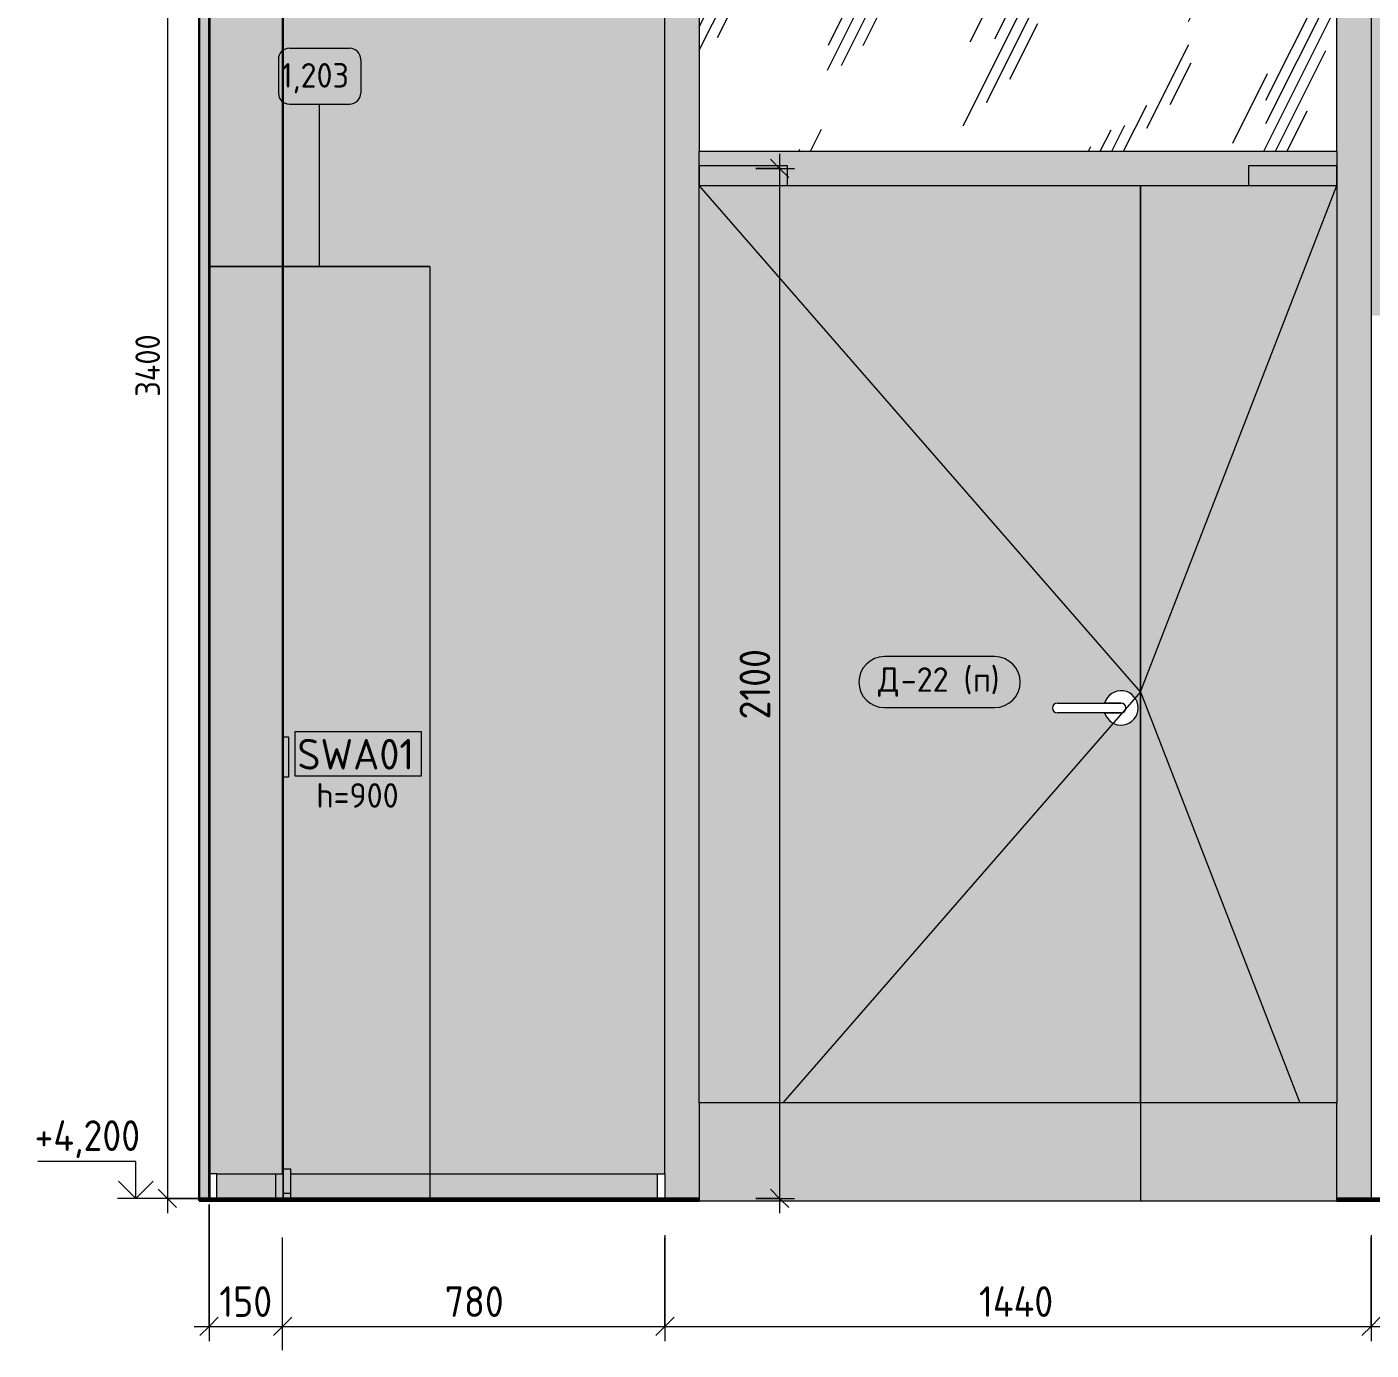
# Model space of a CAD drawing. Header units: millimetres. Extents: x 10189 to 74543, y -2532 to 10466.
# Drawn here: x 48946 to 51687, y 3891 to 6588 of the extents above; entities that cross this region are included whole.
import ezdxf

# ---------------------------------------------------------------- set-up
doc = ezdxf.new("R2010")
doc.units = ezdxf.units.MM
for name, color, linetype, lineweight in [('A-ANNO-DIMS', 7, 'Continuous', 9), ('A-ANNO-DIMS-25', 7, 'Continuous', 9), ('A-DETL', 7, 'Continuous', 9), ('A-DOOR', 7, 'Continuous', 9), ('A-DOOR-IDEN', 7, 'Continuous', 9), ('A-FLOR', 7, 'Continuous', 9), ('A-GENM', 7, 'Continuous', 9), ('A-GLAZ-CURT', 7, 'Continuous', 9), ('A-GLAZ-CWMG', 7, 'Continuous', 9), ('A-WALL-PATT', 7, 'Continuous', 9), ('E-ELEC-FIXT-IDEN', 7, 'Continuous', 9), ('G-ANNO-DIMS', 7, 'Continuous', 9), ('G-ANNO-DIMS-1', 7, 'Continuous', 20), ('I-FURN-IDEN', 7, 'Continuous', 9), ('I-WALL', 7, 'Continuous', 9), ('Электрические приборы', 7, 'Continuous', 9)]:
    doc.layers.add(name, color=color, linetype=linetype, lineweight=lineweight)
for name, color, linetype, lineweight, true_color in [('A-DETL-GENF-1', 7, 'Continuous', 9, 0xffffff), ('A-FLOR-FNSH-1', 7, 'Continuous', 30, 0x3c3c3c), ('A-WALL-4', 7, 'Continuous', 30, 0x3c3c3c), ('A-WALL-FNSH-3', 7, 'Continuous', 30, 0x3c3c3c), ('I-FURN-4', 7, 'Continuous', 9, 0xc0c0c0), ('I-FURN-6', 7, 'Continuous', 9, 0xacacac), ('I-FURN-9', 7, 'Continuous', 9, 0x9e9e9e), ('I-WALL-1', 7, 'Continuous', 9, 0x787878)]:
    doc.layers.add(name, color=color, linetype=linetype, lineweight=lineweight, true_color=true_color)
doc.layers.add('I-FURN-5', color=7, linetype='Continuous', lineweight=9, true_color=0x7f7f7f, transparency=0.7)
doc.styles.add('GOST Common_2', font='GOST_Common.ttf', dxfattribs={"height": 50})
doc.styles.add('GOST Common_3', font='GOST_Common.ttf', dxfattribs={"height": 62.5})
doc.styles.add('ISOCPEUR_1', font='isocpeur.ttf', dxfattribs={"width": 0.9, "height": 62.5})
doc.styles.add('ISOCPEUR_2', font='isocpeur.ttf', dxfattribs={"width": 0.9, "height": 50})
doc.dimstyles.new('ISO-2_0_0_9К_Средний_округл2', dxfattribs={"dimscale": 304.8, "dimtxt": 49.799059, "dimasz": 0.123031, "dimexe": 0.098425, "dimexo": 0, "dimgap": 0, "dimtad": 1, "dimdec": 0, "dimrnd": 10, "dimzin": 0, "dimdsep": 46, "dimtxsty": 'ISOCPEUR_2', "dimblk1": 'OBLIQUE', "dimblk2": 'OBLIQUE', "dimsah": 1, "dimcen": 0.09, "dimdle": 0.098425, "dimazin": 0, "dimtfac": 1, "dimtdec": 4, "dimtix": 1, "dimtmove": 0, "dimatfit": 3, "dimfxl": 1, "dimtvp": 1, "dimtolj": 1, "dimtzin": 0, "dimarcsym": 2})
doc.dimstyles.new('ISO-2_5_0_9К_БОЛЬШОЙ_1', dxfattribs={"dimscale": 304.8, "dimtxt": 62.248823, "dimasz": 0.123031, "dimexe": 0.098425, "dimexo": 0.246063, "dimgap": 0, "dimtad": 1, "dimdec": 0, "dimrnd": 10, "dimzin": 0, "dimdsep": 46, "dimtxsty": 'ISOCPEUR_1', "dimblk1": 'OBLIQUE', "dimblk2": 'OBLIQUE', "dimsah": 1, "dimcen": 0.09, "dimdle": 0.098425, "dimazin": 0, "dimtfac": 1, "dimtdec": 4, "dimtix": 1, "dimtmove": 0, "dimatfit": 3, "dimfxl": 1, "dimtvp": 1, "dimtolj": 1, "dimtzin": 0, "dimarcsym": 2})

# ---------------------------------------------------------------- blocks, each defined once
blk = doc.blocks.new('Шкаф параметрический - 1_203-26219914-Развертка 2_02-4')
at = {"layer": 'I-FURN-5'}
for points in [[(12632.2, 4250), (12780, 4250), (12780, 6100), (12631, 6100), (12631, 4250)], [(12781, 4200), (12781.3, 4200), (12781.3, 4260), (12796.3, 4260), (12796.3, 4250), (13080.4, 4250), (13080.4, 6100), (12781, 6100), (12781, 5141), (12792, 5141), (12792, 5059), (12781, 5059), (12781, 4204.4)]]:
    blk.add_hatch(color=256, dxfattribs=at).paths.add_polyline_path(points)
h = blk.add_hatch(color=256, dxfattribs=at)
h.paths.add_polyline_path([(12781, 4200), (12781, 6100), (12780, 6100), (12780, 4250), (12766, 4250), (12766, 4200), (12780, 4200)])
h.paths.add_polyline_path([(12781.3, 4200), (12796.3, 4200), (12796.3, 4260), (12781.3, 4260), (12781.3, 4205.6)])
h = blk.add_hatch(color=256, dxfattribs=at)
h.paths.add_polyline_path([(13080.4, 4200), (13080.4, 4250), (12796.3, 4250), (12796.3, 4200)])
h.paths.add_polyline_path([(12760, 4200), (12766, 4200), (12766, 4250), (12646, 4250), (12646, 4200)])
h.paths.add_polyline_path([(12792, 5059), (12792, 5141), (12781, 5141), (12781, 5059)])
at = {"layer": 'I-FURN-4'}
for p, q in [((12631, 6100), (13080.4, 6100)), ((13080.4, 6100), (13080.4, 4200))]:
    blk.add_line(p, q, dxfattribs=at)
at = {"layer": 'I-FURN-6'}
for p, q in [((13080.4, 6100), (12631, 6100)), ((12631, 6100), (13080.4, 6100)), ((13080.4, 6100), (12631, 6100)), ((13080.4, 6100), (13080.4, 4200))]:
    blk.add_line(p, q, dxfattribs=at)
at = {"layer": 'I-FURN-9'}
blk.add_line((12646, 4200), (13080.4, 4200), dxfattribs=at)
blk = doc.blocks.new('Плинтус - Плинтус темный _ст_школа_-32861822-Развертка 2_02-4')
at = {"layer": 'A-GENM'}
for p, q in [((12646, 4250), (12766, 4250)), ((12766, 4250), (12781, 4250)), ((12766, 4200), (12766, 4250)), ((12781, 4250), (12781, 4200)), ((12766, 4200), (12646, 4200)), ((12781, 4200), (12766, 4200))]:
    blk.add_line(p, q, dxfattribs=at)
blk = doc.blocks.new('Плинтус - Плинтус темный _ст_школа_-32861820-Развертка 2_02-4')
at = {"layer": 'A-GENM'}
for p, q in [((12781.3, 4210), (12781.3, 4260)), ((12781.3, 4260), (12796.3, 4260)), ((12796.3, 4260), (12796.3, 4210)), ((12796.3, 4210), (12781.3, 4210))]:
    blk.add_line(p, q, dxfattribs=at)
blk = doc.blocks.new('Плинтус - Плинтус темный _ст_школа_-32861806-Развертка 2_02-4')
at = {"layer": 'A-GENM'}
for p, q in [((12646, 4250), (12631, 4250)), ((12631, 4250), (12631, 4200)), ((12646, 4200), (12646, 4250)), ((12631, 4200), (12646, 4200))]:
    blk.add_line(p, q, dxfattribs=at)
blk = doc.blocks.new('Плинтус - Плинтус темный _ст_школа_-32861824-Развертка 2_02-4')
at = {"layer": 'A-GENM'}
blk.add_hatch(color=256, dxfattribs=at).paths.add_polyline_path([(13373.7, 4200), (13544.9, 4200), (13544.9, 4250), (13080.4, 4250), (13080.4, 4200)])
for p, q in [((12796.3, 4250), (13080.4, 4250)), ((13080.4, 4250), (13544.9, 4250)), ((13544.9, 4250), (13559.9, 4250)), ((13544.9, 4200), (13544.9, 4250)), ((13559.9, 4250), (13559.9, 4200)), ((12781.3, 4200), (12781.3, 4210)), ((12796.3, 4200), (12781.3, 4200)), ((12796.3, 4210), (12796.3, 4200)), ((13080.4, 4200), (12796.3, 4200)), ((13373.7, 4200), (13080.4, 4200))]:
    blk.add_line(p, q, dxfattribs=at)
blk = doc.blocks.new('Switch1 - Svitch х1-27745830-Развертка 2_02-4')
at = {"layer": 'Электрические приборы'}
for p, q in [((12781, 5141), (12792, 5141)), ((12792, 5141), (12792, 5059)), ((12792, 5059), (12781, 5059))]:
    blk.add_line(p, q, dxfattribs=at)
blk = doc.blocks.new('Прямоугольный импост - 50 x 70 мм-31927764-Развертка 2_02-4')
at = {"layer": 'A-GLAZ-CWMG'}
blk.add_hatch(color=256, dxfattribs=at).paths.add_polyline_path([(14929.9, 4200), (14999.9, 4200), (14999.9, 6300), (14929.9, 6300), (14929.9, 4203.4)])
blk.add_line((14929.9, 6300), (14929.9, 4395), dxfattribs=at)
blk = doc.blocks.new('Дверь_Витражная_остекление_ - ДВН_ДАО_Главный вход_1200 в свету Д-22 _п_-31928779-Развертка 2_02-4')
at = {"layer": 'A-DOOR'}
h = blk.add_hatch(color=256, dxfattribs=at)
h.paths.add_polyline_path([(14519.4, 4395), (14529.9, 4395), (14529.9, 6265), (13629.9, 6265), (13629.9, 4395), (14137.5, 4395)])
h.paths.add_polyline_path([(14490.4, 5165), (14481.1, 5166.2), (14473, 5169.3), (14465.7, 5174.7), (14460.1, 5181.7), (14456.4, 5190), (14359, 5190.1), (14356.8, 5190.5), (14354.7, 5191.5), (14352.3, 5193.6), (14351.1, 5195.5), (14350.3, 5197.4), (14350, 5200.7), (14350.3, 5202.6), (14351.6, 5205.4), (14353, 5207.2), (14355.4, 5208.9), (14357.3, 5209.7), (14361.7, 5210), (14456.4, 5210), (14460.1, 5218.3), (14465.7, 5225.3), (14473, 5230.7), (14481.5, 5234), (14490.4, 5235), (14499.4, 5233.7), (14507.7, 5230.1), (14514.8, 5224.6), (14520.3, 5217.3), (14523.7, 5209), (14524.9, 5200), (14523.7, 5191), (14520.3, 5182.7), (14514.8, 5175.4), (14507.7, 5169.9), (14498.4, 5166.2), (14492.5, 5165.3)])
blk.add_hatch(color=256, dxfattribs=at).paths.add_polyline_path([(14901.3, 4395), (14929.9, 4395), (14929.9, 6265), (14529.9, 6265), (14529.9, 4395)])
for p, q in [((13629.9, 6305), (13629.9, 6265)), ((13809.9, 6305), (13629.9, 6305)), ((13809.9, 6265), (13809.9, 6305)), ((14749.9, 6305), (14749.9, 6265)), ((14929.9, 6305), (14749.9, 6305)), ((14929.9, 6265), (14929.9, 6305)), ((13629.9, 6265), (13809.9, 6265)), ((14529.9, 4395), (14529.9, 6265)), ((14529.9, 6265), (14529.9, 4395)), ((14749.9, 6265), (14929.9, 6265)), ((14359.9, 5210), (14489.9, 5210)), ((14489.9, 5210), (14456.4, 5210)), ((14489.9, 5190), (14359.9, 5190)), ((14456.4, 5190), (14489.9, 5190))]:
    blk.add_line(p, q, dxfattribs=at)
for centre, radius, start, end in [((14359.9, 5200), 10, 90, 270), ((14489.9, 5200), 35, 0, 163.3985), ((14489.9, 5200), 10, 270, 90), ((14489.9, 5200), 10, 270, 90), ((14489.9, 5200), 35, 196.6015, 0)]:
    blk.add_arc(centre, radius, start, end, dxfattribs=at)
blk = doc.blocks.new('Системная панель - Стекло - 40мм-32261946-Развертка 2_02-4')
at = {"layer": 'A-GLAZ-CURT'}
h = blk.add_hatch(dxfattribs=at)
h.set_pattern_fill('FP_19', color=256, style=0, pattern_type=2)
h.set_pattern_definition([(63.435, (16082.9, 31.75), (-255.583, 766.747), [317.5, -190.5, 317.5, -190.5, -403.903]), (63.435, (16082.9, 31.75), (-255.583, 766.747), [-1016, 127, -276.903]), (63.435, (16067.04, 47.6), (-255.583, 766.747), [254, -317.5, 190.5, -190.5, -467.403]), (63.435, (16067.04, 47.6), (-255.583, 766.747), [-952.5, 222.25, -245.153]), (63.435, (16067.04, 95.25), (-255.583, 766.747), [190.5, -381, 127, -190.5, -530.903]), (63.435, (16067.04, 95.25), (-255.583, 766.747), [-889, 285.75, -245.153]), (63.435, (16114.67, 47.6), (-255.583, 766.747), [190.5, -381, 158.75, -6404.65]), (63.435, (16162.3, 95.25), (-255.583, 766.747), [95.25, -476.25, 63.5, -6499.9]), (63.435, (16082.9, 174.6), (-255.583, 766.747), [63.5, -476.25, 63.5, -254, -562.653]), (63.435, (16082.9, 174.6), (-255.583, 766.747), [-857.25, 158.75, -403.903]), (63.435, (16368.67, 127), (-255.583, 766.747), [317.5, -476.25, 381, -251.503]), (63.435, (16368.67, 79.4), (-255.583, 766.747), [444.5, -317.5, 476.25, -188.003]), (63.435, (16400.4, 95.25), (-255.583, 766.747), [508, -254, 381, -276.903]), (63.435, (16448.04, 142.9), (-255.583, 766.747), [317.5, -444.5, 254, -403.903]), (63.435, (16400.4, 238.1), (-255.583, 766.747), [158.75, -635, 190.5, -435.653]), (63.435, (16495.67, 190.5), (-255.583, 766.747), [127, -635, 127, -530.903])])
h.paths.add_polyline_path([(14137.5, 6335), (14929.9, 6335), (14929.9, 7530), (13629.9, 7530), (13629.9, 6335)])
for p, q in [((14929.9, 7530), (13629.9, 7530)), ((13629.9, 7530), (13629.9, 6335)), ((14929.9, 6335), (14929.9, 7530)), ((13629.9, 6335), (14929.9, 6335))]:
    blk.add_line(p, q, dxfattribs=at)
blk = doc.blocks.new('Прямоугольный импост - 50 x 70 мм-31701779-Развертка 2_02-4')
at = {"layer": 'A-GLAZ-CWMG'}
blk.add_hatch(color=256, dxfattribs=at).paths.add_polyline_path([(13559.9, 4200), (13629.9, 4200), (13629.9, 6300), (13559.9, 6300), (13559.9, 4250)])
blk.add_line((13629.9, 4395), (13629.9, 6300), dxfattribs=at)
blk = doc.blocks.new('Прямоугольный импост - 50 x 70 мм-31928778-Развертка 2_02-4')
at = {"layer": 'A-GLAZ-CWMG'}
blk.add_hatch(color=256, dxfattribs=at).paths.add_polyline_path([(14929.9, 6265), (14929.9, 6335), (13629.9, 6335), (13629.9, 6265), (14529.9, 6265)])
for p, q in [((13629.9, 6265), (13629.9, 6335)), ((14929.9, 6335), (14929.9, 6265)), ((13629.9, 6265), (14929.9, 6265))]:
    blk.add_line(p, q, dxfattribs=at)
blk = doc.blocks.new('Прямоугольный импост - 50 x 70 мм-32261947-Развертка 2_02-4')
at = {"layer": 'A-GLAZ-CWMG'}
blk.add_hatch(color=256, dxfattribs=at).paths.add_polyline_path([(14929.9, 6300), (14999.9, 6300), (14999.9, 7600), (14929.9, 7600), (14929.9, 6400)])
for p, q in [((14929.9, 7600), (14929.9, 7530)), ((14929.9, 6335), (14929.9, 6300))]:
    blk.add_line(p, q, dxfattribs=at)
blk = doc.blocks.new('Прямоугольный импост - 50 x 70 мм-32257330-Развертка 2_02-4')
at = {"layer": 'A-GLAZ-CWMG'}
blk.add_hatch(color=256, dxfattribs=at).paths.add_polyline_path([(13559.9, 6300), (13629.9, 6300), (13629.9, 7600), (13559.9, 7600), (13559.9, 6335)])
for p, q in [((13629.9, 7530), (13629.9, 7600)), ((13629.9, 6300), (13629.9, 6335))]:
    blk.add_line(p, q, dxfattribs=at)
blk = doc.blocks.new('DIMBLOCK44-Развертка 2_02-4')
at = {"layer": 'A-ANNO-DIMS-25'}
for p, q in [((49317.3, 4187.8), (49317.3, 3909.1)), ((49317.3, 3939.1), (49317.3, 4187.8)), ((49467.3, 3939.1), (49467.3, 4120)), ((49467.3, 3890.7), (49467.3, 3969.1)), ((49287.3, 3939.1), (49467.3, 3939.1))]:
    blk.add_line(p, q, dxfattribs=at)
at = {"layer": 'A-ANNO-DIMS-25', "lineweight": 20}
for p, q in [((49317.3, 3939.1), (49336.1, 3957.9)), ((49467.3, 3939.1), (49486.1, 3957.9)), ((49317.3, 3939.1), (49298.6, 3920.4)), ((49467.3, 3939.1), (49448.6, 3920.4))]:
    blk.add_line(p, q, dxfattribs=at)
at = {"layer": 'A-ANNO-DIMS-25', "color": 0, "insert": (49338.4, 4020.8), "char_height": 62.5, "width": 129.286, "attachment_point": 1, "line_spacing_factor": 1.149209, "style": 'ISOCPEUR_1'}
blk.add_mtext('150', dxfattribs=at)
blk = doc.blocks.new('_Oblique')
at = {"color": 0, "linetype": 'ByBlock', "lineweight": -2}
blk.add_line((-0.5, -0.5), (0.5, 0.5), dxfattribs=at)
blk = doc.blocks.new('DIMBLOCK45-Развертка 2_02-4')
at = {"layer": 'A-ANNO-DIMS-25'}
for p, q in [((49467.3, 3939.1), (49467.3, 4120)), ((50247.2, 4125), (50247.2, 3909.1)), ((50247.2, 3939.1), (50247.2, 4120)), ((49467.3, 3890.7), (49467.3, 3969.1)), ((49467.3, 3939.1), (50247.2, 3939.1))]:
    blk.add_line(p, q, dxfattribs=at)
at = {"layer": 'A-ANNO-DIMS-25', "lineweight": 20}
for p, q in [((49467.3, 3939.1), (49486.1, 3957.9)), ((50247.2, 3939.1), (50266, 3957.9)), ((49467.3, 3939.1), (49448.6, 3920.4)), ((50247.2, 3939.1), (50228.5, 3920.4))]:
    blk.add_line(p, q, dxfattribs=at)
at = {"layer": 'A-ANNO-DIMS-25', "color": 0, "insert": (49798, 4020.8), "char_height": 62.5, "width": 142.215, "attachment_point": 1, "line_spacing_factor": 1.149209, "style": 'ISOCPEUR_1'}
blk.add_mtext('780', dxfattribs=at)
blk = doc.blocks.new('DIMBLOCK46-Развертка 2_02-4')
at = {"layer": 'A-ANNO-DIMS-25'}
for p, q in [((50247.2, 4125), (50247.2, 3909.1)), ((50247.2, 3939.1), (50247.2, 4120)), ((51687.2, 4125), (51687.2, 3909.1)), ((51687.2, 3939.1), (51687.2, 4120)), ((50247.2, 3939.1), (51687.2, 3939.1))]:
    blk.add_line(p, q, dxfattribs=at)
at = {"layer": 'A-ANNO-DIMS-25', "lineweight": 20}
for p, q in [((50247.2, 3939.1), (50266, 3957.9)), ((51687.2, 3939.1), (51706, 3957.9)), ((50247.2, 3939.1), (50228.5, 3920.4)), ((51687.2, 3939.1), (51668.5, 3920.4))]:
    blk.add_line(p, q, dxfattribs=at)
at = {"layer": 'A-ANNO-DIMS-25', "color": 0, "insert": (50887.6, 4020.8), "char_height": 62.5, "width": 191.056, "attachment_point": 1, "line_spacing_factor": 1.149209, "style": 'ISOCPEUR_1'}
blk.add_mtext('1440', dxfattribs=at)
blk = doc.blocks.new('DIMBLOCK47-Развертка 2_02-4')
at = {"layer": 'A-ANNO-DIMS-25'}
for p, q in [((51687.2, 4125), (51687.2, 3909.1)), ((51687.2, 3939.1), (51687.2, 4120)), ((52767.3, 4125), (52767.3, 3909.1)), ((52767.3, 3939.1), (52767.3, 4120)), ((51687.2, 3939.1), (52767.3, 3939.1))]:
    blk.add_line(p, q, dxfattribs=at)
at = {"layer": 'A-ANNO-DIMS-25', "lineweight": 20}
for p, q in [((51687.2, 3939.1), (51706, 3957.9)), ((52767.3, 3939.1), (52786.1, 3957.9)), ((51687.2, 3939.1), (51668.5, 3920.4)), ((52767.3, 3939.1), (52748.6, 3920.4))]:
    blk.add_line(p, q, dxfattribs=at)
at = {"layer": 'A-ANNO-DIMS-25', "color": 0, "insert": (52153.6, 4020.8), "char_height": 62.5, "width": 176.691, "attachment_point": 1, "line_spacing_factor": 1.149209, "style": 'ISOCPEUR_1'}
blk.add_mtext('1080', dxfattribs=at)
blk = doc.blocks.new('DIMBLOCK56-Развертка 2_02-4')
at = {"layer": 'A-ANNO-DIMS-25', "lineweight": 20}
for p, q in [((50481, 6300), (50462.2, 6318.7)), ((50481, 6300), (50499.7, 6281.2)), ((50481, 4200), (50462.2, 4218.7)), ((50481, 4200), (50499.7, 4181.2))]:
    blk.add_line(p, q, dxfattribs=at)
at = {"layer": 'A-ANNO-DIMS-25'}
for p, q in [((50481, 6330), (50481, 4170)), ((50432.5, 6300), (50511, 6300)), ((50481, 6300), (50432.5, 6300)), ((50432.5, 4200), (50511, 4200)), ((50481, 4200), (50432.5, 4200))]:
    blk.add_line(p, q, dxfattribs=at)
at = {"layer": 'A-ANNO-DIMS-25', "color": 0, "insert": (50399.3, 5176.4), "char_height": 62.5, "width": 176.691, "attachment_point": 1, "rotation": 90, "line_spacing_factor": 1.149209, "style": 'ISOCPEUR_1'}
blk.add_mtext('2100', dxfattribs=at)
blk = doc.blocks.new('М_силовых электроприборов_РАЗВЕРТКИ - Типоразмер_примечание-27444908-Развертка 2_02-4')
at = {"layer": 'E-ELEC-FIXT-IDEN'}
for p, q in [((13063.2, 5151.3), (12804.9, 5151.3)), ((12804.9, 5151.3), (12804.9, 5061.3)), ((13063.2, 5061.3), (13063.2, 5151.3)), ((12804.9, 5061.3), (13063.2, 5061.3))]:
    blk.add_line(p, q, dxfattribs=at)
blk = doc.blocks.new('Марка_Мебель - В прямоуг_Balcon_Марка-25523697-Развертка 2_02-4')
at = {"layer": 'I-FURN-IDEN'}
for p, q in [((12794, 6544.8), (12916.8, 6544.8)), ((12771.5, 6522.3), (12771.5, 6453.3)), ((12939.3, 6522.3), (12939.3, 6453.5)), ((12793.9, 6431), (12916.8, 6431))]:
    blk.add_line(p, q, dxfattribs=at)
for centre, radius, start, end in [((12794, 6522.3), 22.5, 90, 180), ((12916.8, 6522.3), 22.5, 0, 90), ((12793.9, 6453.3), 22.3, 180, 270), ((12916.8, 6453.5), 22.5, 270, 0)]:
    blk.add_arc(centre, radius, start, end, dxfattribs=at)
blk = doc.blocks.new('М_двери - Типоразмер_рамка-25223575-Развертка 2_02-4')
at = {"layer": 'A-DOOR-IDEN'}
for p, q in [((14232.3, 5304.5), (14007.5, 5304.5)), ((14007.5, 5200.5), (14232.3, 5200.5))]:
    blk.add_line(p, q, dxfattribs=at)
for centre, start, end in [((14007.5, 5252.5), 90, 270), ((14232.3, 5252.5), 270, 90)]:
    blk.add_arc(centre, 52, start, end, dxfattribs=at)
blk = doc.blocks.new('Высотные отметки - Стрелка_Верх-17668718-Развертка 2_02-4')
at = {"layer": 'G-ANNO-DIMS'}
for p, q in [((12459.3, 8155), (12259.3, 8155)), ((12459.3, 8080), (12459.3, 8155)), ((12497.2, 8080), (12422.2, 8080))]:
    blk.add_line(p, q, dxfattribs=at)
at = {"layer": 'G-ANNO-DIMS-1'}
for q in [(12424, 8115.4), (12494.7, 8115.4)]:
    blk.add_line((12459.3, 8080), q, dxfattribs=at)
blk = doc.blocks.new('DIMBLOCK68-Развертка 2_02-4')
at = {"layer": 'A-ANNO-DIMS-25'}
for p, q in [((49232.5, 7630), (49232.5, 4170)), ((49317.3, 7600), (49202.5, 7600)), ((49232.5, 7600), (49317.3, 7600)), ((49297.3, 4200), (49202.5, 4200)), ((49232.5, 4200), (49297.3, 4200))]:
    blk.add_line(p, q, dxfattribs=at)
at = {"layer": 'A-ANNO-DIMS-25', "lineweight": 20}
for p, q in [((49232.5, 7600), (49213.8, 7618.8)), ((49232.5, 7600), (49251.3, 7581.2)), ((49232.5, 4200), (49213.8, 4218.7)), ((49232.5, 4200), (49251.3, 4181.2))]:
    blk.add_line(p, q, dxfattribs=at)
at = {"layer": 'A-ANNO-DIMS-25', "color": 0, "insert": (49167.2, 5834.4), "char_height": 50, "width": 157.442, "attachment_point": 1, "rotation": 90, "line_spacing_factor": 1.149209, "style": 'ISOCPEUR_2'}
blk.add_mtext('3400', dxfattribs=at)

msp = doc.modelspace()

# ---------------------------------------------------------------- hatches: boundary and pattern name
at = {"layer": 'A-DETL-GENF-1'}
for points in [[(51217.2, 4195), (51217.2, 4395), (50317.2, 4395), (50317.2, 4195), (51206.7, 4195)], [(51588.6, 4195), (51617.2, 4195), (51617.2, 4395), (51217.2, 4395), (51217.2, 4195), (51537.8, 4195)]]:
    msp.add_hatch(color=256, dxfattribs=at).paths.add_polyline_path(points)
at = {"layer": 'A-WALL-PATT'}
msp.add_hatch(color=256, dxfattribs=at).paths.add_polyline_path([(49467.3, 6100), (49467.3, 7650), (49317.3, 7650), (49317.3, 7600), (49318.3, 7600), (49318.3, 6100), (49447.3, 6100)])
h = msp.add_hatch(color=256, dxfattribs=at)
h.paths.add_polyline_path([(50235.7, 4250), (50247.2, 4250), (50247.2, 7600), (49468.3, 7600), (49468.3, 6100), (49767.7, 6100), (49767.7, 4250), (50232.2, 4250)])
h.paths.add_polyline_path([(52739.3, 6000), (52746.3, 6000), (52746.3, 7600), (51687.2, 7600), (51687.3, 6000), (52450.5, 6000)])
at = {"layer": 'I-WALL-1'}
h = msp.add_hatch(dxfattribs=at)
h.set_pattern_fill('FP_18', color=256, style=0, pattern_type=2)
h.set_pattern_definition([(0, (52706.7216, 0), (30.48, 7.62), [2.515, -20.345, 2.515, -20.345, -121.92]), (0, (52706.7216, 0), (30.48, 7.62), [-45.72, 2.515, -43.205, 2.515, -20.345, -53.34]), (0, (52706.7216, 0), (30.48, 7.62), [-114.3, 2.515, -12.725, 2.515, -35.585]), (120, (52718.1516, 3.81), (-21.8391136, 22.586454), [2.515, -20.345, 2.515, -20.345, -121.92]), (120, (52718.1516, 3.81), (-21.8391136, 22.586454), [-45.72, 2.515, -43.205, 2.515, -20.345, -53.34]), (120, (52718.1516, 3.81), (-21.8391136, 22.586454), [-114.3, 2.515, -12.725, 2.515, -35.585]), (240, (52721.9616, 19.05), (-8.6408864, -30.206454), [2.515, -20.345, 2.515, -20.345, -121.92]), (240, (52721.9616, 19.05), (-8.6408864, -30.206454), [-45.72, 2.515, -43.205, 2.515, -20.345, -53.34]), (240, (52721.9616, 19.05), (-8.6408864, -30.206454), [-114.3, 2.515, -12.725, 2.515, -35.585])])
h.paths.add_polyline_path([(49317.3, 4200), (49317.3, 7670), (49297.3, 7670), (49297.3, 4200)])

# ---------------------------------------------------------------- linework, layer by layer
at = {"layer": 'A-DETL'}
for p, q in [((51217.2, 5232.5), (50317.2, 6265)), ((51217.2, 5232.5), (51617.2, 6265)), ((51217.2, 5232.5), (50487.2, 4395)), ((51217.2, 5232.5), (51541.7, 4395)), ((51217.2, 4395), (50317.2, 4395)), ((50317.2, 4395), (50317.2, 4195)), ((51617.2, 4395), (51217.2, 4395)), ((51217.2, 4395), (51217.2, 4195)), ((51617.2, 4195), (51617.2, 4395)), ((50317.2, 4195), (51217.2, 4195)), ((51217.2, 4195), (51617.2, 4195))]:
    msp.add_line(p, q, dxfattribs=at)
at = {"layer": 'A-FLOR'}
msp.add_line((49297.3, 4195), (49297.2, 4195), dxfattribs=at)
at = {"layer": 'A-FLOR-FNSH-1'}
for p, q in [((49297.3, 4200), (49297.3, 4195)), ((49297.3, 4195), (50317.2, 4195)), ((50317.2, 4200), (49317.3, 4200)), ((52339.5, 4200), (51617.2, 4200)), ((51617.2, 4195), (52358.2, 4195))]:
    msp.add_line(p, q, dxfattribs=at)
at = {"layer": 'A-WALL-4'}
for p, q in [((49297.3, 8080.2), (49297.3, 4200)), ((49297.3, 4200), (49317.3, 4200))]:
    msp.add_line(p, q, dxfattribs=at)
at = {"layer": 'A-WALL-FNSH-3'}
for p, q in [((49317.3, 7600), (49317.3, 4200)), ((49318.3, 4200), (49318.3, 7600))]:
    msp.add_line(p, q, dxfattribs=at)
at = {"layer": 'G-ANNO-DIMS'}
msp.add_line((49412.1, 4200), (49167.9, 4200), dxfattribs=at)
at = {"layer": 'I-FURN-IDEN'}
msp.add_line((49542.7, 6100), (49542.7, 6431), dxfattribs=at)
at = {"layer": 'I-WALL'}
for p, q in [((49467.3, 4250), (49467.3, 8080)), ((49468.3, 7650), (49468.3, 4250)), ((50247.2, 4250), (50247.2, 7600)), ((51687.2, 7600), (51687.2, 4200)), ((49297.3, 4194.8), (49297.3, 4195))]:
    msp.add_line(p, q, dxfattribs=at)

# ---------------------------------------------------------------- block references
at = {"layer": 'A-DOOR'}
msp.add_blockref('Дверь_Витражная_остекление_ - ДВН_ДАО_Главный вход_1200 в свету Д-22 _п_-31928779-Развертка 2_02-4', (36687.3, 0), dxfattribs=at)
at = {"layer": 'A-DOOR-IDEN'}
msp.add_blockref('М_двери - Типоразмер_рамка-25223575-Развертка 2_02-4', (36687.3, 0), dxfattribs=at)
at = {"layer": 'A-GENM'}
for name in ['Плинтус - Плинтус темный _ст_школа_-32861806-Развертка 2_02-4', 'Плинтус - Плинтус темный _ст_школа_-32861822-Развертка 2_02-4', 'Плинтус - Плинтус темный _ст_школа_-32861820-Развертка 2_02-4', 'Плинтус - Плинтус темный _ст_школа_-32861824-Развертка 2_02-4']:
    msp.add_blockref(name, (36687.3, 0), dxfattribs=at)
at = {"layer": 'A-GLAZ-CURT'}
msp.add_blockref('Системная панель - Стекло - 40мм-32261946-Развертка 2_02-4', (36687.3, 0), dxfattribs=at)
at = {"layer": 'A-GLAZ-CWMG'}
for name in ['Прямоугольный импост - 50 x 70 мм-32257330-Развертка 2_02-4', 'Прямоугольный импост - 50 x 70 мм-32261947-Развертка 2_02-4', 'Прямоугольный импост - 50 x 70 мм-31928778-Развертка 2_02-4', 'Прямоугольный импост - 50 x 70 мм-31701779-Развертка 2_02-4', 'Прямоугольный импост - 50 x 70 мм-31927764-Развертка 2_02-4']:
    msp.add_blockref(name, (36687.3, 0), dxfattribs=at)
at = {"layer": 'E-ELEC-FIXT-IDEN'}
msp.add_blockref('М_силовых электроприборов_РАЗВЕРТКИ - Типоразмер_примечание-27444908-Развертка 2_02-4', (36687.3, 0), dxfattribs=at)
at = {"layer": 'G-ANNO-DIMS'}
msp.add_blockref('Высотные отметки - Стрелка_Верх-17668718-Развертка 2_02-4', (36708.6, -3880), dxfattribs=at)
at = {"layer": 'I-FURN-4'}
msp.add_blockref('Шкаф параметрический - 1_203-26219914-Развертка 2_02-4', (36687.3, 0), dxfattribs=at)
at = {"layer": 'I-FURN-IDEN'}
msp.add_blockref('Марка_Мебель - В прямоуг_Balcon_Марка-25523697-Развертка 2_02-4', (36687.3, 0), dxfattribs=at)
at = {"layer": 'Электрические приборы'}
msp.add_blockref('Switch1 - Svitch х1-27745830-Развертка 2_02-4', (36687.3, 0), dxfattribs=at)

# ---------------------------------------------------------------- texts
at = {"layer": 'A-DOOR-IDEN', "char_height": 50, "attachment_point": 1, "style": 'GOST Common_2'}
for s, insert, width in [('\\fGOST Common|b0|i0|c204|p34|;Д', (50681.7, 5282.8), 56.118), ('-22 (', (50728, 5282.8), 178.375), ('\\fGOST Common|b0|i0|c204|p34|;п', (50875.1, 5282.8), 44.093), ('\\fGOST Common|b0|i0|c204|p34|;)', (50911.5, 5282.8), 24.051)]:
    msp.add_mtext(s, dxfattribs=dict(at, insert=insert, width=width))
at = {"layer": 'E-ELEC-FIXT-IDEN', "attachment_point": 1}
for s, insert, char_height, width, style in [('SWA01', (49497.5, 5136.8), 62.5, 304.641, 'GOST Common_3'), ('h=900', (49536.1, 5046.6), 50, 220.464, 'GOST Common_2')]:
    msp.add_mtext(s, dxfattribs=dict(at, insert=insert, char_height=char_height, width=width, style=style))
at = {"layer": 'I-FURN-IDEN', "insert": (49463.8, 6514.7), "char_height": 50, "width": 182.384, "attachment_point": 1, "style": 'GOST Common_2'}
msp.add_mtext('1,203', dxfattribs=at)

# ---------------------------------------------------------------- dimensions: what is measured, and where the dimension line sits
at = {"layer": 'A-ANNO-DIMS'}
dim = msp.add_linear_dim(base=(50481, 4200), p1=(50507.5, 6300), p2=(50507.5, 4200), angle=90, dimstyle='ISO-2_5_0_9К_БОЛЬШОЙ_1', override={"dimpost": '<>', "dimfxl": 2100}, dxfattribs=at)
dim.commit()
dim.dimension.update_dxf_attribs({"geometry": 'DIMBLOCK56-Развертка 2_02-4', "text_midpoint": (50449.7, 5250)})
for base, p1, p2, override, picture, middle in [((49467.3, 3939.1), (49317.3, 4262.8), (49467.3, 3965.7), {"dimpost": '<>', "dimfxl": 332.863835}, 'DIMBLOCK44-Развертка 2_02-4', (49392.3, 3970.4)), ((50247.2, 3939.1), (49467.3, 3965.7), (50247.2, 4200), {"dimpost": '<>', "dimfxl": 814.356212}, 'DIMBLOCK45-Развертка 2_02-4', (49857.3, 3970.4)), ((51687.2, 3939.1), (50247.2, 4200), (51687.2, 4200), {"dimpost": '<>', "dimfxl": 1440}, 'DIMBLOCK46-Развертка 2_02-4', (50967.2, 3970.4)), ((52767.3, 3939.1), (51687.2, 4200), (52767.3, 4200), {"dimpost": '<>', "dimfxl": 1080.089937}, 'DIMBLOCK47-Развертка 2_02-4', (52227.3, 3970.4))]:
    dim = msp.add_linear_dim(base=base, p1=p1, p2=p2, dimstyle='ISO-2_5_0_9К_БОЛЬШОЙ_1', override=override, dxfattribs=at)
    dim.commit()
    dim.dimension.update_dxf_attribs({"geometry": picture, "text_midpoint": middle})

# ---------------------------------------------------------------- next in the draw order: texts
at = {"layer": 'G-ANNO-DIMS', "insert": (48961.5, 4359.2), "char_height": 62.5, "width": 261.428, "attachment_point": 1, "line_spacing_factor": 1.149209, "style": 'ISOCPEUR_1', "bg_fill": 3, "box_fill_scale": 1.25, "bg_fill_color": 256, "bg_fill_true_color": 13158600, "bg_fill_transparency": 0}
msp.add_mtext('+4,200', dxfattribs=at)

# ---------------------------------------------------------------- next in the draw order: dimensions: what is measured, and where the dimension line sits
at = {"layer": 'A-ANNO-DIMS'}
dim = msp.add_linear_dim(base=(49232.5, 4200), p1=(49317.3, 7600), p2=(49297.3, 4200), angle=90, dimstyle='ISO-2_0_0_9К_Средний_округл2', override={"dimpost": '<>', "dimfxl": 3400.058823}, dxfattribs=at)
dim.commit()
dim.dimension.update_dxf_attribs({"geometry": 'DIMBLOCK68-Развертка 2_02-4', "text_midpoint": (49207.5, 5900)})

doc.saveas('drawing.dxf')
